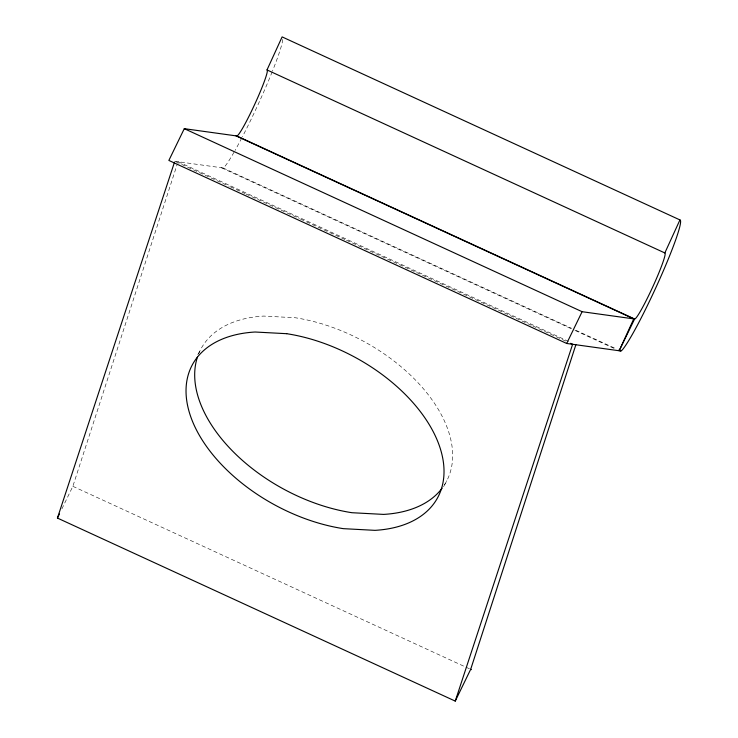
<?xml version="1.0" encoding="UTF-8"?>
<svg xmlns="http://www.w3.org/2000/svg" width="738" height="738" viewBox="0 0 738 738"><rect width="100%" height="100%" fill="white"/><g stroke="black" fill="none" stroke-linecap="round" stroke-linejoin="round"><path stroke-width="0.55" stroke-dasharray="3.69 2.77" d="M61.909 508.851L72.859 486.314L177.341 163.901M197.812 354.738L200.515 349.757M443.584 486.702L446.822 480.733M174.574 161.225L223.07 167.969L224.361 167.019A72.656 6.282 -65.3 0 0 234.463 151.465M223.07 167.969L571.682 328.355M575.871 330.283L615.649 348.585M221.354 167.729L574.155 330.052M575.206 330.532L614.985 348.834M178.052 161.705L568.546 341.371M175.856 161.742L229.241 186.308M230.293 186.788L244.951 193.531M245.994 194.011L299.388 218.577M300.431 219.057L345.449 239.767M346.5 240.247L415.586 272.036M416.638 272.525L485.733 304.314M486.776 304.794L531.794 325.504M532.845 325.984L566.341 341.399M72.859 486.314L469.626 668.859M198.679 353.733A139.491 84.031 28.5 0 1 263.743 316.076L295.348 317.764A139.491 84.031 28.5 0 1 421.859 386.961A139.491 84.031 28.5 0 1 443.446 486.379M282.755 39.428A72.656 6.282 -65.3 0 1 272.571 70.839M272.193 71.78A72.656 6.282 -65.3 0 1 242.35 136.89M241.806 137.932A72.656 6.282 -65.3 0 1 235.071 150.395"/><path stroke-width="1.11" d="M174.445 162.351L57.435 518.067L455.245 701.1L470.678 669.338L575.871 344.738M455.245 701.1L572.623 344.286L570.529 343.327M236.787 135.967A36.328 3.136 -65.3 0 0 255.108 103.477A36.328 3.136 -65.3 0 0 267.008 69.925L282.119 36.9L679.938 219.933A72.656 6.282 -65.3 0 1 660.03 278.411A72.656 6.282 -65.3 0 1 622.18 350.043L620.889 350.993L566.683 343.465L168.864 160.432L184.288 128.67L236.787 135.967L634.606 319A36.328 3.136 -65.3 0 0 652.927 286.51A36.328 3.136 -65.3 0 0 664.827 252.949L679.938 219.933M57.435 518.067L59.418 513.971M566.683 343.465L582.107 311.704L634.606 319L619.173 350.762L633.767 318.862L235.957 135.829M267.008 69.925L664.827 252.949M184.288 128.67L582.107 311.704M618.795 350.033L620.889 350.993M470.678 669.338L471.333 669.643M442.145 488.178A139.491 84.031 28.5 0 1 383.594 514.404L351.98 512.716A139.491 84.031 28.5 0 1 197.516 356.851M286.713 333.696L255.099 332.017A139.491 84.031 28.5 0 0 193.937 424.728A139.491 84.031 28.5 0 0 343.345 528.657L374.95 530.345A139.491 84.031 28.5 0 0 436.112 437.634A139.491 84.031 28.5 0 0 286.713 333.696"/></g></svg>
